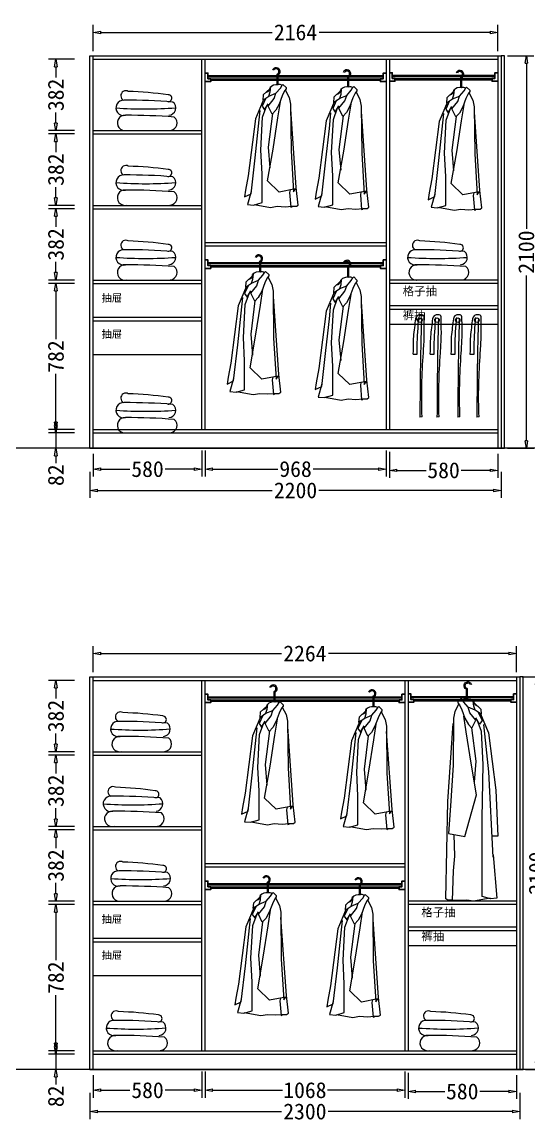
# Model space of a CAD drawing. Header units: millimetres. Extents: x 304407 to 361076, y -1262425 to -1203358.
# Drawn here: x 309062 to 311775, y -1232511 to -1226624 of the extents above; entities that cross this region are included whole.
import ezdxf

# ---------------------------------------------------------------- set-up
doc = ezdxf.new("R2010")
doc.units = ezdxf.units.MM
doc.header["$LTSCALE"] = 20
doc.layers.get('Defpoints').update_dxf_attribs({"color": 250})
for name, color, linetype in [('4', 1, 'Continuous'), ('6', 6, 'Continuous'), ('8', 8, 'Continuous'), ('LAYER10', 11, 'Continuous'), ('LAYER8', 11, 'Continuous'), ('图层3', 4, 'Continuous'), ('墙体', 40, 'Continuous')]:
    doc.layers.add(name, color=color, linetype=linetype)
doc.styles.get("Standard").update_dxf_attribs({"font": 'SimSun.ttf', "height": 85})
doc.styles.add('text', font='SimSun.ttf', dxfattribs={"height": 85})
doc.dimstyles.new('周文晶', dxfattribs={"dimtxt": 70, "dimasz": 40, "dimexe": 40, "dimexo": 30, "dimgap": 10, "dimtad": 0, "dimdec": 0, "dimtxsty": 'Standard', "dimblk": 'CLOSEDBLANK', "dimcen": 200, "dimclrd": 256, "dimclre": 256, "dimadec": 0, "dimazin": 0, "dimtfac": 1, "dimtdec": 0, "dimtmove": 0, "dimatfit": 3, "dimldrblk": 'CLOSEDBLANK', "dimfxl": 100, "dimfxlon": 1, "dimarcsym": 0})

# ---------------------------------------------------------------- blocks, each defined once
blk = doc.blocks.new('_ClosedBlank')
at = {"color": 0, "linetype": 'ByBlock', "lineweight": -2}
for p, q in [((-1, 0.17), (0, 0)), ((-1, 0.17), (-1, -0.17)), ((0, 0), (-1, -0.17))]:
    blk.add_line(p, q, dxfattribs=at)
blk = doc.blocks.new('*D1065')
at = {"lineweight": -2, "transparency": 16777216}
for p, q in [((309444, -1228935.6), (309444, -1229057.2)), ((310024, -1228917.2), (310024, -1229057.2)), ((309484, -1229017.2), (309640, -1229017.2)), ((309984, -1229017.2), (309828.1, -1229017.2))]:
    blk.add_line(p, q, dxfattribs=at)
at = {"layer": 'Defpoints', "color": 0, "transparency": 16777216}
for p in [(310024, -1228805.6), (309444, -1228905.6), (310024, -1229017.2)]:
    blk.add_point(p, dxfattribs=at)
at = {"lineweight": -2, "transparency": 16777216, "xscale": 40, "yscale": 40, "zscale": 40, "rotation": 180}
blk.add_blockref('_ClosedBlank', (309444, -1229017.2), dxfattribs=at)
at = {"lineweight": -2, "transparency": 16777216, "xscale": 40, "yscale": 40, "zscale": 40}
blk.add_blockref('_ClosedBlank', (310024, -1229017.2), dxfattribs=at)
at = {"color": 0, "transparency": 16777216, "insert": (309734, -1229017.2), "char_height": 85, "attachment_point": 5}
blk.add_mtext('580', dxfattribs=at)
blk = doc.blocks.new('*D1066')
at = {"lineweight": -2, "transparency": 16777216}
for p, q in [((310042, -1228917.2), (310042, -1229057.2)), ((311010, -1228917.2), (311010, -1229057.2)), ((310082, -1229017.2), (310431.5, -1229017.2)), ((310970, -1229017.2), (310620.6, -1229017.2))]:
    blk.add_line(p, q, dxfattribs=at)
at = {"layer": 'Defpoints', "color": 0, "transparency": 16777216}
for p in [(310042, -1226823.6), (311010, -1228805.6), (311010, -1229017.2)]:
    blk.add_point(p, dxfattribs=at)
at = {"lineweight": -2, "transparency": 16777216, "xscale": 40, "yscale": 40, "zscale": 40, "rotation": 180}
blk.add_blockref('_ClosedBlank', (310042, -1229017.2), dxfattribs=at)
at = {"lineweight": -2, "transparency": 16777216, "xscale": 40, "yscale": 40, "zscale": 40}
blk.add_blockref('_ClosedBlank', (311010, -1229017.2), dxfattribs=at)
at = {"color": 0, "transparency": 16777216, "insert": (310526, -1229017.2), "char_height": 85, "attachment_point": 5}
blk.add_mtext('968', dxfattribs=at)
blk = doc.blocks.new('*D1067')
at = {"lineweight": -2, "transparency": 16777216}
for p, q in [((309444, -1226780.2), (309444, -1226640.2)), ((311608, -1226780.2), (311608, -1226640.2)), ((309484, -1226680.2), (310400.3, -1226680.2)), ((311568, -1226680.2), (310651.7, -1226680.2))]:
    blk.add_line(p, q, dxfattribs=at)
at = {"layer": 'Defpoints', "color": 0, "transparency": 16777216}
for p in [(311608, -1226680.2), (309444, -1226823.6), (311608, -1226823.6)]:
    blk.add_point(p, dxfattribs=at)
at = {"lineweight": -2, "transparency": 16777216, "xscale": 40, "yscale": 40, "zscale": 40, "rotation": 180}
blk.add_blockref('_ClosedBlank', (309444, -1226680.2), dxfattribs=at)
at = {"lineweight": -2, "transparency": 16777216, "xscale": 40, "yscale": 40, "zscale": 40}
blk.add_blockref('_ClosedBlank', (311608, -1226680.2), dxfattribs=at)
at = {"color": 0, "transparency": 16777216, "insert": (310526, -1226680.2), "char_height": 85, "attachment_point": 5}
blk.add_mtext('2164', dxfattribs=at)
blk = doc.blocks.new('*D1068')
at = {"lineweight": -2, "transparency": 16777216}
for p, q in [((309426, -1229031.3), (309426, -1229171.3)), ((311626, -1229031.3), (311626, -1229171.3)), ((309466, -1229131.3), (310401.3, -1229131.3)), ((311586, -1229131.3), (310650.8, -1229131.3))]:
    blk.add_line(p, q, dxfattribs=at)
at = {"layer": 'Defpoints', "color": 0, "transparency": 16777216}
for p in [(309426, -1228905.6), (311626, -1228905.6), (311626, -1229131.3)]:
    blk.add_point(p, dxfattribs=at)
at = {"lineweight": -2, "transparency": 16777216, "xscale": 40, "yscale": 40, "zscale": 40, "rotation": 180}
blk.add_blockref('_ClosedBlank', (309426, -1229131.3), dxfattribs=at)
at = {"lineweight": -2, "transparency": 16777216, "xscale": 40, "yscale": 40, "zscale": 40}
blk.add_blockref('_ClosedBlank', (311626, -1229131.3), dxfattribs=at)
at = {"color": 0, "transparency": 16777216, "insert": (310526, -1229131.3), "char_height": 85, "attachment_point": 5}
blk.add_mtext('2200', dxfattribs=at)
blk = doc.blocks.new('*D1069')
at = {"lineweight": -2, "transparency": 16777216}
for p, q in [((309243.8, -1228783.6), (309243.8, -1228743.6)), ((309343.8, -1228823.6), (309203.8, -1228823.6)), ((309243.8, -1228823.6), (309243.8, -1228905.6)), ((309343.8, -1228905.6), (309203.8, -1228905.6)), ((309243.8, -1228945.6), (309243.8, -1228985.6))]:
    blk.add_line(p, q, dxfattribs=at)
at = {"layer": 'Defpoints', "color": 0, "transparency": 16777216}
for p in [(309243.8, -1228823.6), (309444, -1228823.6), (309426, -1228905.6)]:
    blk.add_point(p, dxfattribs=at)
at = {"lineweight": -2, "transparency": 16777216, "xscale": 40, "yscale": 40, "zscale": 40}
for p, rotation in [((309243.8, -1228823.6), 270), ((309243.8, -1228905.6), 90)]:
    blk.add_blockref('_ClosedBlank', p, dxfattribs=dict(at, rotation=rotation))
at = {"color": 0, "transparency": 16777216, "insert": (309243.8, -1229049.7), "char_height": 85, "attachment_point": 5, "rotation": 90}
blk.add_mtext('82', dxfattribs=at)
blk = doc.blocks.new('*D1070')
at = {"lineweight": -2, "transparency": 16777216}
for p, q in [((309343.8, -1228023.6), (309203.8, -1228023.6)), ((309243.8, -1228063.6), (309243.8, -1228321.5)), ((309243.8, -1228765.6), (309243.8, -1228507.7)), ((309343.8, -1228805.6), (309203.8, -1228805.6))]:
    blk.add_line(p, q, dxfattribs=at)
at = {"layer": 'Defpoints', "color": 0, "transparency": 16777216}
for p in [(309243.8, -1228023.6), (309444, -1228023.6), (309444, -1228805.6)]:
    blk.add_point(p, dxfattribs=at)
at = {"lineweight": -2, "transparency": 16777216, "xscale": 40, "yscale": 40, "zscale": 40}
for p, rotation in [((309243.8, -1228023.6), 90), ((309243.8, -1228805.6), 270)]:
    blk.add_blockref('_ClosedBlank', p, dxfattribs=dict(at, rotation=rotation))
at = {"color": 0, "transparency": 16777216, "insert": (309243.8, -1228414.6), "char_height": 85, "attachment_point": 5, "rotation": 90}
blk.add_mtext('782', dxfattribs=at)
blk = doc.blocks.new('*D1071')
at = {"lineweight": -2, "transparency": 16777216}
for p, q in [((309343.8, -1227623.6), (309203.8, -1227623.6)), ((309243.8, -1227663.6), (309243.8, -1227721.3)), ((309243.8, -1227965.6), (309243.8, -1227908)), ((309343.8, -1228005.6), (309203.8, -1228005.6))]:
    blk.add_line(p, q, dxfattribs=at)
at = {"layer": 'Defpoints', "color": 0, "transparency": 16777216}
for p in [(309243.8, -1227623.6), (309444, -1227623.6), (309444, -1228005.6)]:
    blk.add_point(p, dxfattribs=at)
at = {"lineweight": -2, "transparency": 16777216, "xscale": 40, "yscale": 40, "zscale": 40}
for p, rotation in [((309243.8, -1227623.6), 90), ((309243.8, -1228005.6), 270)]:
    blk.add_blockref('_ClosedBlank', p, dxfattribs=dict(at, rotation=rotation))
at = {"color": 0, "transparency": 16777216, "insert": (309243.8, -1227814.6), "char_height": 85, "attachment_point": 5, "rotation": 90}
blk.add_mtext('382', dxfattribs=at)
blk = doc.blocks.new('*D1072')
at = {"lineweight": -2, "transparency": 16777216}
for p, q in [((309343.8, -1227223.6), (309203.8, -1227223.6)), ((309243.8, -1227263.6), (309243.8, -1227321.3)), ((309243.8, -1227565.6), (309243.8, -1227508)), ((309343.8, -1227605.6), (309203.8, -1227605.6))]:
    blk.add_line(p, q, dxfattribs=at)
at = {"layer": 'Defpoints', "color": 0, "transparency": 16777216}
for p in [(309243.8, -1227223.6), (309444, -1227223.6), (309444, -1227605.6)]:
    blk.add_point(p, dxfattribs=at)
at = {"lineweight": -2, "transparency": 16777216, "xscale": 40, "yscale": 40, "zscale": 40}
for p, rotation in [((309243.8, -1227223.6), 90), ((309243.8, -1227605.6), 270)]:
    blk.add_blockref('_ClosedBlank', p, dxfattribs=dict(at, rotation=rotation))
at = {"color": 0, "transparency": 16777216, "insert": (309243.8, -1227414.6), "char_height": 85, "attachment_point": 5, "rotation": 90}
blk.add_mtext('382', dxfattribs=at)
blk = doc.blocks.new('*D1073')
at = {"lineweight": -2, "transparency": 16777216}
for p, q in [((309343.8, -1226823.6), (309203.8, -1226823.6)), ((309243.8, -1226863.6), (309243.8, -1226921.3)), ((309243.8, -1227165.6), (309243.8, -1227108)), ((309343.8, -1227205.6), (309203.8, -1227205.6))]:
    blk.add_line(p, q, dxfattribs=at)
at = {"layer": 'Defpoints', "color": 0, "transparency": 16777216}
for p in [(309243.8, -1226823.6), (309444, -1226823.6), (309444, -1227205.6)]:
    blk.add_point(p, dxfattribs=at)
at = {"lineweight": -2, "transparency": 16777216, "xscale": 40, "yscale": 40, "zscale": 40}
for p, rotation in [((309243.8, -1226823.6), 90), ((309243.8, -1227205.6), 270)]:
    blk.add_blockref('_ClosedBlank', p, dxfattribs=dict(at, rotation=rotation))
at = {"color": 0, "transparency": 16777216, "insert": (309243.8, -1227014.6), "char_height": 85, "attachment_point": 5, "rotation": 90}
blk.add_mtext('382', dxfattribs=at)
blk = doc.blocks.new('*D1074')
at = {"lineweight": -2, "transparency": 16777216}
for p, q in [((311660.9, -1226805.6), (311800.9, -1226805.6)), ((311760.9, -1226845.6), (311760.9, -1227730.9)), ((311760.9, -1228865.6), (311760.9, -1227980.4)), ((311660.9, -1228905.6), (311800.9, -1228905.6))]:
    blk.add_line(p, q, dxfattribs=at)
at = {"layer": 'Defpoints', "color": 0, "transparency": 16777216}
for p in [(311626, -1226805.6), (311760.9, -1226805.6), (311626, -1228905.6)]:
    blk.add_point(p, dxfattribs=at)
at = {"lineweight": -2, "transparency": 16777216, "xscale": 40, "yscale": 40, "zscale": 40}
for p, rotation in [((311760.9, -1226805.6), 90), ((311760.9, -1228905.6), 270)]:
    blk.add_blockref('_ClosedBlank', p, dxfattribs=dict(at, rotation=rotation))
at = {"color": 0, "transparency": 16777216, "insert": (311760.9, -1227855.6), "char_height": 85, "attachment_point": 5, "rotation": 90}
blk.add_mtext('2100', dxfattribs=at)
blk = doc.blocks.new('*D1075')
at = {"lineweight": -2, "transparency": 16777216}
for p, q in [((311028, -1228923.8), (311028, -1229063.8)), ((311608, -1228935.6), (311608, -1229063.8)), ((311068, -1229023.8), (311224, -1229023.8)), ((311568, -1229023.8), (311412.1, -1229023.8))]:
    blk.add_line(p, q, dxfattribs=at)
at = {"layer": 'Defpoints', "color": 0, "transparency": 16777216}
for p in [(311028, -1228805.6), (311608, -1228905.6), (311608, -1229023.8)]:
    blk.add_point(p, dxfattribs=at)
at = {"lineweight": -2, "transparency": 16777216, "xscale": 40, "yscale": 40, "zscale": 40, "rotation": 180}
blk.add_blockref('_ClosedBlank', (311028, -1229023.8), dxfattribs=at)
at = {"lineweight": -2, "transparency": 16777216, "xscale": 40, "yscale": 40, "zscale": 40}
blk.add_blockref('_ClosedBlank', (311608, -1229023.8), dxfattribs=at)
at = {"color": 0, "transparency": 16777216, "insert": (311318, -1229023.8), "char_height": 85, "attachment_point": 5}
blk.add_mtext('580', dxfattribs=at)
blk = doc.blocks.new('*D1238')
at = {"lineweight": -2, "transparency": 16777216}
for p, q in [((309444, -1232259.5), (309444, -1232381)), ((310024, -1232241), (310024, -1232381)), ((309484, -1232341), (309640, -1232341)), ((309984, -1232341), (309828.1, -1232341))]:
    blk.add_line(p, q, dxfattribs=at)
at = {"layer": 'Defpoints', "color": 0, "transparency": 16777216}
for p in [(310024, -1232129.5), (309444, -1232229.5), (310024, -1232341)]:
    blk.add_point(p, dxfattribs=at)
at = {"lineweight": -2, "transparency": 16777216, "xscale": 40, "yscale": 40, "zscale": 40, "rotation": 180}
blk.add_blockref('_ClosedBlank', (309444, -1232341), dxfattribs=at)
at = {"lineweight": -2, "transparency": 16777216, "xscale": 40, "yscale": 40, "zscale": 40}
blk.add_blockref('_ClosedBlank', (310024, -1232341), dxfattribs=at)
at = {"color": 0, "transparency": 16777216, "insert": (309734, -1232341), "char_height": 85, "attachment_point": 5}
blk.add_mtext('580', dxfattribs=at)
blk = doc.blocks.new('*D1239')
at = {"lineweight": -2, "transparency": 16777216}
for p, q in [((310042, -1232241), (310042, -1232381)), ((311110, -1232241), (311110, -1232381)), ((310082, -1232341), (310455.5, -1232341)), ((311070, -1232341), (310696.5, -1232341))]:
    blk.add_line(p, q, dxfattribs=at)
at = {"layer": 'Defpoints', "color": 0, "transparency": 16777216}
for p in [(310042, -1230147.5), (311110, -1232129.5), (311110, -1232341)]:
    blk.add_point(p, dxfattribs=at)
at = {"lineweight": -2, "transparency": 16777216, "xscale": 40, "yscale": 40, "zscale": 40, "rotation": 180}
blk.add_blockref('_ClosedBlank', (310042, -1232341), dxfattribs=at)
at = {"lineweight": -2, "transparency": 16777216, "xscale": 40, "yscale": 40, "zscale": 40}
blk.add_blockref('_ClosedBlank', (311110, -1232341), dxfattribs=at)
at = {"color": 0, "transparency": 16777216, "insert": (310576, -1232341), "char_height": 85, "attachment_point": 5}
blk.add_mtext('1068', dxfattribs=at)
blk = doc.blocks.new('*D1240')
at = {"lineweight": -2, "transparency": 16777216}
for p, q in [((309444, -1230104.1), (309444, -1229964.1)), ((311708, -1230104.1), (311708, -1229964.1)), ((309484, -1230004.1), (310450.3, -1230004.1)), ((311668, -1230004.1), (310701.7, -1230004.1))]:
    blk.add_line(p, q, dxfattribs=at)
at = {"layer": 'Defpoints', "color": 0, "transparency": 16777216}
for p in [(311708, -1230004.1), (309444, -1230147.5), (311708, -1230147.5)]:
    blk.add_point(p, dxfattribs=at)
at = {"lineweight": -2, "transparency": 16777216, "xscale": 40, "yscale": 40, "zscale": 40, "rotation": 180}
blk.add_blockref('_ClosedBlank', (309444, -1230004.1), dxfattribs=at)
at = {"lineweight": -2, "transparency": 16777216, "xscale": 40, "yscale": 40, "zscale": 40}
blk.add_blockref('_ClosedBlank', (311708, -1230004.1), dxfattribs=at)
at = {"color": 0, "transparency": 16777216, "insert": (310576, -1230004.1), "char_height": 85, "attachment_point": 5}
blk.add_mtext('2264', dxfattribs=at)
blk = doc.blocks.new('*D1241')
at = {"lineweight": -2, "transparency": 16777216}
for p, q in [((309426, -1232355.1), (309426, -1232495.1)), ((311726, -1232355.1), (311726, -1232495.1)), ((309466, -1232455.1), (310451.3, -1232455.1)), ((311686, -1232455.1), (310700.8, -1232455.1))]:
    blk.add_line(p, q, dxfattribs=at)
at = {"layer": 'Defpoints', "color": 0, "transparency": 16777216}
for p in [(309426, -1232229.5), (311726, -1232229.5), (311726, -1232455.1)]:
    blk.add_point(p, dxfattribs=at)
at = {"lineweight": -2, "transparency": 16777216, "xscale": 40, "yscale": 40, "zscale": 40, "rotation": 180}
blk.add_blockref('_ClosedBlank', (309426, -1232455.1), dxfattribs=at)
at = {"lineweight": -2, "transparency": 16777216, "xscale": 40, "yscale": 40, "zscale": 40}
blk.add_blockref('_ClosedBlank', (311726, -1232455.1), dxfattribs=at)
at = {"color": 0, "transparency": 16777216, "insert": (310576, -1232455.1), "char_height": 85, "attachment_point": 5}
blk.add_mtext('2300', dxfattribs=at)
blk = doc.blocks.new('*D1242')
at = {"lineweight": -2, "transparency": 16777216}
for p, q in [((309243.8, -1232107.5), (309243.8, -1232067.5)), ((309343.8, -1232147.5), (309203.8, -1232147.5)), ((309243.8, -1232147.5), (309243.8, -1232229.5)), ((309343.8, -1232229.5), (309203.8, -1232229.5)), ((309243.8, -1232269.5), (309243.8, -1232309.5))]:
    blk.add_line(p, q, dxfattribs=at)
at = {"layer": 'Defpoints', "color": 0, "transparency": 16777216}
for p in [(309243.8, -1232147.5), (309444, -1232147.5), (309426, -1232229.5)]:
    blk.add_point(p, dxfattribs=at)
at = {"lineweight": -2, "transparency": 16777216, "xscale": 40, "yscale": 40, "zscale": 40}
for p, rotation in [((309243.8, -1232147.5), 270), ((309243.8, -1232229.5), 90)]:
    blk.add_blockref('_ClosedBlank', p, dxfattribs=dict(at, rotation=rotation))
at = {"color": 0, "transparency": 16777216, "insert": (309243.8, -1232373.5), "char_height": 85, "attachment_point": 5, "rotation": 90}
blk.add_mtext('82', dxfattribs=at)
blk = doc.blocks.new('*D1243')
at = {"lineweight": -2, "transparency": 16777216}
for p, q in [((309343.8, -1231347.5), (309203.8, -1231347.5)), ((309243.8, -1231387.5), (309243.8, -1231645.3)), ((309243.8, -1232089.5), (309243.8, -1231831.6)), ((309343.8, -1232129.5), (309203.8, -1232129.5))]:
    blk.add_line(p, q, dxfattribs=at)
at = {"layer": 'Defpoints', "color": 0, "transparency": 16777216}
for p in [(309243.8, -1231347.5), (309444, -1231347.5), (309444, -1232129.5)]:
    blk.add_point(p, dxfattribs=at)
at = {"lineweight": -2, "transparency": 16777216, "xscale": 40, "yscale": 40, "zscale": 40}
for p, rotation in [((309243.8, -1231347.5), 90), ((309243.8, -1232129.5), 270)]:
    blk.add_blockref('_ClosedBlank', p, dxfattribs=dict(at, rotation=rotation))
at = {"color": 0, "transparency": 16777216, "insert": (309243.8, -1231738.5), "char_height": 85, "attachment_point": 5, "rotation": 90}
blk.add_mtext('782', dxfattribs=at)
blk = doc.blocks.new('*D1244')
at = {"lineweight": -2, "transparency": 16777216}
for p, q in [((309343.8, -1230947.5), (309203.8, -1230947.5)), ((309243.8, -1230987.5), (309243.8, -1231045.1)), ((309243.8, -1231289.5), (309243.8, -1231231.8)), ((309343.8, -1231329.5), (309203.8, -1231329.5))]:
    blk.add_line(p, q, dxfattribs=at)
at = {"layer": 'Defpoints', "color": 0, "transparency": 16777216}
for p in [(309243.8, -1230947.5), (309444, -1230947.5), (309444, -1231329.5)]:
    blk.add_point(p, dxfattribs=at)
at = {"lineweight": -2, "transparency": 16777216, "xscale": 40, "yscale": 40, "zscale": 40}
for p, rotation in [((309243.8, -1230947.5), 90), ((309243.8, -1231329.5), 270)]:
    blk.add_blockref('_ClosedBlank', p, dxfattribs=dict(at, rotation=rotation))
at = {"color": 0, "transparency": 16777216, "insert": (309243.8, -1231138.5), "char_height": 85, "attachment_point": 5, "rotation": 90}
blk.add_mtext('382', dxfattribs=at)
blk = doc.blocks.new('*D1245')
at = {"lineweight": -2, "transparency": 16777216}
for p, q in [((309343.8, -1230547.5), (309203.8, -1230547.5)), ((309243.8, -1230587.5), (309243.8, -1230645.1)), ((309243.8, -1230889.5), (309243.8, -1230831.8)), ((309343.8, -1230929.5), (309203.8, -1230929.5))]:
    blk.add_line(p, q, dxfattribs=at)
at = {"layer": 'Defpoints', "color": 0, "transparency": 16777216}
for p in [(309243.8, -1230547.5), (309444, -1230547.5), (309444, -1230929.5)]:
    blk.add_point(p, dxfattribs=at)
at = {"lineweight": -2, "transparency": 16777216, "xscale": 40, "yscale": 40, "zscale": 40}
for p, rotation in [((309243.8, -1230547.5), 90), ((309243.8, -1230929.5), 270)]:
    blk.add_blockref('_ClosedBlank', p, dxfattribs=dict(at, rotation=rotation))
at = {"color": 0, "transparency": 16777216, "insert": (309243.8, -1230738.5), "char_height": 85, "attachment_point": 5, "rotation": 90}
blk.add_mtext('382', dxfattribs=at)
blk = doc.blocks.new('*D1246')
at = {"lineweight": -2, "transparency": 16777216}
for p, q in [((309343.8, -1230147.5), (309203.8, -1230147.5)), ((309243.8, -1230187.5), (309243.8, -1230245.1)), ((309243.8, -1230489.5), (309243.8, -1230431.8)), ((309343.8, -1230529.5), (309203.8, -1230529.5))]:
    blk.add_line(p, q, dxfattribs=at)
at = {"layer": 'Defpoints', "color": 0, "transparency": 16777216}
for p in [(309243.8, -1230147.5), (309444, -1230147.5), (309444, -1230529.5)]:
    blk.add_point(p, dxfattribs=at)
at = {"lineweight": -2, "transparency": 16777216, "xscale": 40, "yscale": 40, "zscale": 40}
for p, rotation in [((309243.8, -1230147.5), 90), ((309243.8, -1230529.5), 270)]:
    blk.add_blockref('_ClosedBlank', p, dxfattribs=dict(at, rotation=rotation))
at = {"color": 0, "transparency": 16777216, "insert": (309243.8, -1230338.5), "char_height": 85, "attachment_point": 5, "rotation": 90}
blk.add_mtext('382', dxfattribs=at)
blk = doc.blocks.new('*D1247')
at = {"lineweight": -2, "transparency": 16777216}
for p, q in [((311128, -1232247.7), (311128, -1232387.7)), ((311708, -1232259.5), (311708, -1232387.7)), ((311168, -1232347.7), (311324, -1232347.7)), ((311668, -1232347.7), (311512.1, -1232347.7))]:
    blk.add_line(p, q, dxfattribs=at)
at = {"layer": 'Defpoints', "color": 0, "transparency": 16777216}
for p in [(311128, -1232129.5), (311708, -1232229.5), (311708, -1232347.7)]:
    blk.add_point(p, dxfattribs=at)
at = {"lineweight": -2, "transparency": 16777216, "xscale": 40, "yscale": 40, "zscale": 40, "rotation": 180}
blk.add_blockref('_ClosedBlank', (311128, -1232347.7), dxfattribs=at)
at = {"lineweight": -2, "transparency": 16777216, "xscale": 40, "yscale": 40, "zscale": 40}
blk.add_blockref('_ClosedBlank', (311708, -1232347.7), dxfattribs=at)
at = {"color": 0, "transparency": 16777216, "insert": (311418, -1232347.7), "char_height": 85, "attachment_point": 5}
blk.add_mtext('580', dxfattribs=at)
blk = doc.blocks.new('*D1359')
at = {"lineweight": -2, "transparency": 16777216}
for p, q in [((311738, -1230129.5), (311856.9, -1230129.5)), ((311816.9, -1230169.5), (311816.9, -1231054.7)), ((311816.9, -1232189.5), (311816.9, -1231304.2)), ((311756, -1232229.5), (311856.9, -1232229.5))]:
    blk.add_line(p, q, dxfattribs=at)
at = {"layer": 'Defpoints', "color": 0, "transparency": 16777216}
for p in [(311708, -1230129.5), (311816.9, -1230129.5), (311726, -1232229.5)]:
    blk.add_point(p, dxfattribs=at)
at = {"lineweight": -2, "transparency": 16777216, "xscale": 40, "yscale": 40, "zscale": 40}
for p, rotation in [((311816.9, -1230129.5), 90), ((311816.9, -1232229.5), 270)]:
    blk.add_blockref('_ClosedBlank', p, dxfattribs=dict(at, rotation=rotation))
at = {"color": 0, "transparency": 16777216, "insert": (311816.9, -1231179.5), "char_height": 85, "attachment_point": 5, "rotation": 90}
blk.add_mtext('2100', dxfattribs=at)
blk = doc.blocks.new('A$C1C5764E0')
at = {"layer": '8'}
for p, q in [((172.3, 708.4), (172.3, 657.4)), ((178.3, 708.4), (178.3, 657.4)), ((191.5, 639.3), (201.2, 654.6)), ((201.2, 654.6), (205.3, 658.7)), ((205.3, 658.7), (222, 642.1)), ((99.9, 601.9), (97.1, 574.2)), ((97.1, 574.2), (130.4, 596.4)), ((135.3, 635.3), (99.9, 601.9)), ((130.4, 596.4), (137.4, 618.5)), ((130.4, 596.4), (167.9, 611.6)), ((137.4, 618.5), (140.1, 644.9)), ((158.2, 582.5), (167.9, 611.6)), ((167.9, 611.6), (191.5, 639.3)), ((201.2, 597.8), (184.5, 553.4)), ((213.6, 624.1), (201.2, 597.8)), ((222, 635.2), (213.6, 624.1)), ((217.8, 629.6), (238.6, 589.4)), ((222, 642.1), (222, 635.2)), ((238.6, 589.4), (245.5, 553.4)), ((103, 580.9), (58.4, 475.1)), ((113.7, 585.2), (93.2, 541.7)), ((93.2, 541.7), (106.3, 522.1)), ((96.5, 482.8), (119.4, 544.9)), ((106.3, 522.1), (125.9, 554.7)), ((126.3, 542.3), (158.2, 582.5)), ((147.1, 499.3), (126.3, 542.3)), ((184.5, 553.4), (166.5, 520.1)), ((178.3, 479.5), (191.3, 564.6)), ((245.5, 553.4), (248.3, 302.5)), ((58.4, 475.1), (19.5, 168.8)), ((75, 435), (83.4, 518.8)), ((86.6, 306.3), (96.5, 482.8)), ((148.8, 502.4), (125.9, 322.6)), ((166.5, 520.1), (147.1, 499.3)), ((152.1, 312.8), (178.3, 479.5)), ((276.4, 106.8), (247, 525.3)), ((57, 265.8), (75, 435)), ((93.2, 180.9), (86.6, 306.3)), ((122.6, 142.8), (152.1, 312.8)), ((125.9, 322.6), (135.7, 211.4)), ((248.3, 302.5), (262.2, 83.5)), ((34.3, 73.1), (57, 265.8)), ((93.2, 26.2), (93.2, 180.9)), ((19.5, 168.8), (4.8, 92.7)), ((184.8, 82.8), (122.6, 142.8)), ((4.8, 92.7), (0, 56.7)), ((0, 56.7), (34.3, 73.1)), ((34.3, 86.2), (14.7, 16.3)), ((273.1, 99.1), (184.8, 82.8)), ((244.2, 93.8), (240.9, 79.6)), ((240.9, 79.6), (247.4, 1.1)), ((262.2, 83.5), (273.1, 99.1)), ((286.7, 13.1), (276.4, 106.8)), ((14.7, 16.3), (47.4, 13.1)), ((47.4, 13.1), (93.2, 26.2)), ((50.7, 16.3), (139, 0)), ((139, 0), (175, 6.5)), ((175, 6.5), (217.5, 3.3)), ((217.5, 3.3), (253.5, 6.5)), ((247.4, 1.1), (254, 3.3)), ((253.5, 6.5), (276.9, 6.5)), ((276.9, 6.5), (286.7, 13.1))]:
    blk.add_line(p, q, dxfattribs=at)
for centre, radius, start, end in [((168.9, 727.1), 20.9, 296.63379, 159.52854), ((168.9, 727.1), 14.9, 296.63379, 150.61748), ((175.9, 709.9), 3.91, 94.6712, 201.96259), ((168.9, 613.1), 43.9, 77.69929, 138.59655), ((186.2, 639.8), 18, 42.48003, 116.33917), ((110.9, 641.2), 25.1, 286.26362, 2.02477)]:
    blk.add_arc(centre, radius, start, end, dxfattribs=at)
blk = doc.blocks.new('A$C4F477F88')
at = {"layer": 'LAYER10'}
blk.add_blockref('A$C1C5764E0', (0, 0), dxfattribs=at)
blk = doc.blocks.new('A$C5E603B19')
at = {"layer": 'LAYER8'}
blk.add_blockref('A$C4F477F88', (0, 0), dxfattribs=at)
blk = doc.blocks.new('A$C1B0A679D')
at = {"layer": '图层3'}
blk.add_blockref('A$C5E603B19', (0, 0), dxfattribs=at)
blk = doc.blocks.new('A$C52EB379C')
at = {"layer": '8'}
for p, q in [((163.3, 1134.6), (163.3, 1083.5)), ((169.3, 1134.6), (169.3, 1083.5)), ((126.4, 1061.5), (91, 1028.1)), ((128.4, 1044.7), (131.2, 1071)), ((159, 1037.8), (182.5, 1065.5)), ((182.5, 1065.5), (192.3, 1080.7)), ((192.3, 1080.7), (196.4, 1084.9)), ((196.4, 1084.9), (213.1, 1068.3)), ((213.1, 1061.3), (204.7, 1050.2)), ((213.1, 1068.3), (213.1, 1061.3)), ((94.1, 1007.1), (49.5, 901.3)), ((104.8, 1011.4), (84.3, 967.8)), ((91, 1028.1), (88.2, 1000.3)), ((88.2, 1000.3), (121.5, 1022.5)), ((117.4, 968.5), (149.3, 1008.7)), ((121.5, 1022.5), (128.4, 1044.7)), ((121.5, 1022.5), (159, 1037.8)), ((149.3, 1008.7), (159, 1037.8)), ((192.3, 1023.9), (175.6, 979.5)), ((204.7, 1050.2), (192.3, 1023.9)), ((208.9, 1055.8), (229.7, 1015.6)), ((229.7, 1015.6), (236.6, 979.5)), ((66.1, 861.1), (74.5, 944.9)), ((84.3, 967.8), (97.4, 948.2)), ((87.6, 909), (110.5, 971.1)), ((97.4, 948.2), (117, 980.9)), ((138.2, 925.5), (117.4, 968.5)), ((157.6, 946.3), (138.2, 925.5)), ((175.6, 979.5), (157.6, 946.3)), ((169.3, 905.7), (182.4, 990.7)), ((236.6, 979.5), (239.4, 728.7)), ((267.5, 533), (238.1, 951.5)), ((49.5, 901.3), (10.6, 595)), ((77.7, 732.4), (87.6, 909)), ((139.9, 928.6), (117, 748.8)), ((143.2, 738.9), (169.3, 905.7)), ((48.1, 692), (66.1, 861.1)), ((84.3, 444.7), (77.7, 732.4)), ((113.7, 568.9), (143.2, 738.9)), ((117, 748.8), (126.8, 637.6)), ((239.4, 728.7), (253.3, 509.7)), ((25.4, 235.4), (48.1, 692)), ((10.6, 595), (0, 349)), ((175.9, 346.6), (113.7, 568.9)), ((277.8, 13.1), (267.5, 533)), ((253.3, 509.7), (264.2, 362.9)), ((84.3, 26.2), (84.3, 444.7)), ((264.2, 362.9), (175.9, 346.6)), ((235.3, 357.6), (232, 242)), ((0, 349), (31, 349)), ((25.4, 248.5), (5.8, 16.3)), ((232, 242), (238.5, 163.5)), ((238.5, 163.5), (245.1, 3.3)), ((5.8, 16.3), (38.5, 13.1)), ((38.5, 13.1), (84.3, 26.2)), ((41.7, 16.3), (130.1, 0)), ((130.1, 0), (166.1, 6.5)), ((166.1, 6.5), (208.6, 3.3)), ((208.6, 3.3), (244.6, 6.5)), ((244.6, 6.5), (268, 6.5)), ((268, 6.5), (277.8, 13.1))]:
    blk.add_line(p, q, dxfattribs=at)
for centre, radius, start, end in [((160, 1153.2), 20.9, 296.63379, 159.52854), ((160, 1153.2), 14.9, 296.63379, 150.61748), ((167, 1136), 3.91, 94.6712, 201.96259), ((102, 1067.4), 25.1, 286.26362, 2.02477), ((160, 1039.2), 43.9, 77.69929, 138.59655), ((177.3, 1066), 18, 42.48003, 116.33917)]:
    blk.add_arc(centre, radius, start, end, dxfattribs=at)
blk = doc.blocks.new('A$C05785CA5')
at = {"layer": 'LAYER10'}
blk.add_blockref('A$C52EB379C', (0, 0), dxfattribs=at)
blk = doc.blocks.new('A$C100967EE')
at = {"layer": 'LAYER10'}
blk.add_blockref('A$C05785CA5', (0, 0), dxfattribs=at)
blk = doc.blocks.new('A$C65D30603')
at = {"layer": 'LAYER8'}
blk.add_blockref('A$C100967EE', (0, 0), dxfattribs=at)
blk = doc.blocks.new('A$C50CE712E')
at = {"layer": '图层3'}
blk.add_blockref('A$C65D30603', (0, 0), dxfattribs=at)
blk = doc.blocks.new('A$C11F00F61')
at = {"color": 8}
blk.add_line((48.2, 0), (290.3, 1.2), dxfattribs=at)
at = {"layer": '墙体', "color": 8}
for centre, radius, start, end in [((52.6, 186.6), 26.7, 59.80213, 244.0801), ((9.8, -1698.7), 1909.1, 81.89814, 88.31115), ((280.3, 173), 18.4, 260.15505, 94.41573), ((41, 121.6), 41, 86.08337, 284.09881), ((159.2, 2329.1), 2213.2, 265.87556, 274.15905), ((53.8, -3125.6), 3288.1, 85.62439, 90.17553), ((279.7, 121.7), 40, 274.94064, 51.31651), ((48.2, 41), 41, 86.08337, 284.09881), ((61, -3206.2), 3288.1, 85.62439, 90.17553), ((286.9, 41.1), 40, 274.94064, 51.31651)]:
    blk.add_arc(centre, radius, start, end, dxfattribs=at)
blk = doc.blocks.new('A$C3B9601DC')
at = {"layer": '4', "color": 8}
blk.add_line((62, 1.5), (47.4, 0), dxfattribs=at)
for points, knots in [([(62, 1.5), (55.4, 144.3), (62.8, 324.3), (78.7, 548.8), (75.2, 622.1), (75.7, 684.6), (46.8, 686.9), (17.9, 676.1), (12.7, 599.8), (-1.5, 524.3), (4.4, 450.4), (0, 421.8)], [0, 0, 0, 0, 428.516837, 544.203019, 664.137455, 677.621305, 701.749401, 722.125787, 770.743064, 895.133582, 980.731534, 980.731534, 980.731534, 980.731534]), ([(37.8, 667.5), (32.8, 603.2), (26.4, 521.3), (26.8, 439.3), (26.9, 421.8)], [0, 0, 0, 0, 193.394932, 246.046188, 246.046188, 246.046188, 246.046188])]:
    blk.add_open_spline(points, degree=3, knots=knots, dxfattribs=at)
blk.add_spline([(57.6, 658.7), (53.2, 497.8), (47.4, 0)], degree=3, dxfattribs=at)
blk.add_open_spline([(1.4, 421.8), (10.7, 421.8), (19.9, 421.8), (29.2, 421.8)], degree=3, dxfattribs=at)
at = {"layer": '6', "color": 8}
blk.add_circle((47.2, 648.9), 15, dxfattribs=at)
blk = doc.blocks.new('edr334343')
at = {"layer": '6', "color": 8, "xscale": 0.7999999999301508, "yscale": 0.7999999999301508, "zscale": 0.7999999999301508}
for p in [(311012.9, -1202094.7), (311104.2, -1202094.7), (311215.5, -1202094.7), (311317.6, -1202094.7)]:
    blk.add_blockref('A$C3B9601DC', p, dxfattribs=at)

msp = doc.modelspace()

# ---------------------------------------------------------------- linework, layer by layer
for p, q in [((309426, -1228905.6), (309426, -1226805.6)), ((309426, -1226805.6), (311626, -1226805.6)), ((309444, -1228905.6), (309444, -1226805.6)), ((309444, -1226823.6), (311608, -1226823.6)), ((310024, -1228805.6), (310024, -1226823.6)), ((310042, -1228805.6), (310042, -1226823.6)), ((311010, -1226823.6), (311010, -1228805.6)), ((311028, -1226823.6), (311028, -1228805.6)), ((311608, -1226805.6), (311608, -1228905.6)), ((311626, -1226805.6), (311626, -1228905.6)), ((311644, -1226805.6), (311626, -1226805.6)), ((311644, -1228905.6), (311644, -1226805.6)), ((309444, -1227205.6), (310024, -1227205.6)), ((309444, -1227223.6), (310024, -1227223.6)), ((309444, -1227605.6), (310024, -1227605.6)), ((309444, -1227623.6), (310024, -1227623.6)), ((311010, -1227805.6), (310042, -1227805.6)), ((311010, -1227823.6), (310042, -1227823.6)), ((309444, -1228005.6), (310024, -1228005.6)), ((309444, -1228023.6), (310024, -1228023.6)), ((311608, -1228005.6), (311028, -1228005.6)), ((311608, -1228023.6), (311028, -1228023.6)), ((311608, -1228143.6), (311028, -1228143.6)), ((311608, -1228163.6), (311028, -1228163.6)), ((309444, -1228203.6), (310024, -1228203.6)), ((309444, -1228223.6), (310024, -1228223.6)), ((311608, -1228243.6), (311028, -1228243.6)), ((309444, -1228403.6), (310024, -1228403.6)), ((309444, -1228805.6), (311608, -1228805.6)), ((309444, -1228823.6), (311608, -1228823.6)), ((309426, -1228905.6), (311626, -1228905.6)), ((311626, -1228905.6), (311644, -1228905.6)), ((309426, -1232229.5), (309426, -1230129.5)), ((309426, -1230129.5), (311726, -1230129.5)), ((309444, -1232229.5), (309444, -1230129.5)), ((311708, -1230129.5), (311708, -1232229.5)), ((311726, -1230129.5), (311726, -1232229.5)), ((311744, -1230129.5), (311726, -1230129.5)), ((311744, -1232229.5), (311744, -1230129.5)), ((309444, -1230147.5), (311708, -1230147.5)), ((310024, -1232129.5), (310024, -1230147.5)), ((310042, -1232129.5), (310042, -1230147.5)), ((311110, -1230147.5), (311110, -1232129.5)), ((311128, -1230147.5), (311128, -1232129.5)), ((309444, -1230529.5), (310024, -1230529.5)), ((309444, -1230547.5), (310024, -1230547.5)), ((309444, -1230929.5), (310024, -1230929.5)), ((309444, -1230947.5), (310024, -1230947.5)), ((311110, -1231129.5), (310042, -1231129.5)), ((311110, -1231147.5), (310042, -1231147.5)), ((309444, -1231329.5), (310024, -1231329.5)), ((309444, -1231347.5), (310024, -1231347.5)), ((311708, -1231329.5), (311128, -1231329.5)), ((311708, -1231347.5), (311128, -1231347.5)), ((311708, -1231467.5), (311128, -1231467.5)), ((311708, -1231487.5), (311128, -1231487.5)), ((309444, -1231527.5), (310024, -1231527.5)), ((309444, -1231547.5), (310024, -1231547.5)), ((311708, -1231567.5), (311128, -1231567.5)), ((309444, -1231727.5), (310024, -1231727.5)), ((309444, -1232129.5), (311708, -1232129.5)), ((309444, -1232147.5), (311708, -1232147.5)), ((309426, -1232229.5), (311726, -1232229.5)), ((311726, -1232229.5), (311744, -1232229.5))]:
    msp.add_line(p, q)
at = {"color": 8}
for p, q in [((361075.9, -1228905.6), (304407.4, -1228905.6)), ((361075.9, -1228905.6), (304407.4, -1228905.6)), ((361075.9, -1232229.5), (304407.4, -1232229.5)), ((361075.9, -1232229.5), (304407.4, -1232229.5))]:
    msp.add_line(p, q, dxfattribs=at)
at = {"lineweight": 30}
for points in [[(310042, -1226897.9), (310057, -1226897.9), (310057, -1226927.9), (310072, -1226927.9), (310072, -1226942.9), (310042, -1226942.9)], [(311010, -1226897.9), (310995, -1226897.9), (310995, -1226927.9), (310980, -1226927.9), (310980, -1226942.9), (311010, -1226942.9)], [(311028, -1226896.3), (311043, -1226896.3), (311043, -1226926.3), (311058, -1226926.3), (311058, -1226941.3), (311028, -1226941.3)], [(311608, -1226896.3), (311593, -1226896.3), (311593, -1226926.3), (311578, -1226926.3), (311578, -1226941.3), (311608, -1226941.3)], [(310995, -1226912.9), (310057, -1226912.9)], [(310995, -1226917.5), (310057, -1226917.5)], [(310980, -1226930), (310072, -1226930)], [(310980, -1226935.4), (310072, -1226935.4)], [(311593, -1226911.3), (311043, -1226911.3)], [(311593, -1226915.8), (311043, -1226915.8)], [(311578, -1226928.3), (311058, -1226928.3)], [(311578, -1226933.8), (311058, -1226933.8)], [(310042, -1227897.9), (310057, -1227897.9), (310057, -1227927.9), (310072, -1227927.9), (310072, -1227942.9), (310042, -1227942.9)], [(311010, -1227897.9), (310995, -1227897.9), (310995, -1227927.9), (310980, -1227927.9), (310980, -1227942.9), (311010, -1227942.9)], [(310995, -1227912.9), (310057, -1227912.9)], [(310995, -1227917.5), (310057, -1227917.5)], [(310980, -1227930), (310072, -1227930)], [(310980, -1227935.4), (310072, -1227935.4)], [(310042, -1230221.8), (310057, -1230221.8), (310057, -1230251.8), (310072, -1230251.8), (310072, -1230266.8), (310042, -1230266.8)], [(311095, -1230236.8), (310057, -1230236.8)], [(311095, -1230241.3), (310057, -1230241.3)], [(311080, -1230253.8), (310072, -1230253.8)], [(311080, -1230259.3), (310072, -1230259.3)], [(311110, -1230221.8), (311095, -1230221.8), (311095, -1230251.8), (311080, -1230251.8), (311080, -1230266.8), (311110, -1230266.8)], [(311128, -1230220.1), (311143, -1230220.1), (311143, -1230250.1), (311158, -1230250.1), (311158, -1230265.1), (311128, -1230265.1)], [(311693, -1230235.1), (311143, -1230235.1)], [(311693, -1230239.7), (311143, -1230239.7)], [(311678, -1230252.2), (311158, -1230252.2)], [(311678, -1230257.6), (311158, -1230257.6)], [(311708, -1230220.1), (311693, -1230220.1), (311693, -1230250.1), (311678, -1230250.1), (311678, -1230265.1), (311708, -1230265.1)], [(310042, -1231221.8), (310057, -1231221.8), (310057, -1231251.8), (310072, -1231251.8), (310072, -1231266.8), (310042, -1231266.8)], [(311095, -1231236.8), (310057, -1231236.8)], [(311095, -1231241.3), (310057, -1231241.3)], [(311080, -1231253.8), (310072, -1231253.8)], [(311080, -1231259.3), (310072, -1231259.3)], [(311110, -1231221.8), (311095, -1231221.8), (311095, -1231251.8), (311080, -1231251.8), (311080, -1231266.8), (311110, -1231266.8)]]:
    msp.add_lwpolyline(points, dxfattribs=at)

# ---------------------------------------------------------------- block references
for name, p in [('A$C1B0A679D', (310253.4, -1227617)), ('A$C1B0A679D', (310631.8, -1227628.6)), ('A$C1B0A679D', (311236.1, -1227632.1)), ('A$C11F00F61', (309565.1, -1227205.6)), ('A$C11F00F61', (309565.1, -1227605.6)), ('A$C11F00F61', (309565.1, -1228005.6)), ('A$C11F00F61', (311125.4, -1228005.6)), ('A$C1B0A679D', (310160.2, -1228618.4)), ('A$C1B0A679D', (310631.8, -1228647.5)), ('edr334343', (140.6, -26644.4)), ('A$C11F00F61', (309565.1, -1228823.6)), ('A$C1B0A679D', (310237.4, -1230920.1)), ('A$C1B0A679D', (310766.4, -1230946)), ('A$C11F00F61', (309536.1, -1230529.5)), ('A$C11F00F61', (309496.5, -1230929.5)), ('A$C11F00F61', (309536.7, -1231329.5)), ('A$C1B0A679D', (310201, -1231941.3)), ('A$C1B0A679D', (310693.7, -1231951.7)), ('A$C11F00F61', (309513.1, -1232129.5)), ('A$C11F00F61', (311184.3, -1232129.5))]:
    msp.add_blockref(name, p)
at = {"xscale": -1}
msp.add_blockref('A$C50CE712E', (311608.2, -1231329.5), dxfattribs=at)

# ---------------------------------------------------------------- texts
at = {"attachment_point": 1, "style": 'text'}
for s, insert, char_height, width in [('抽屉', (309488.3, -1228081.3), 40, 305.609), ('格子抽', (311098.9, -1228042.3), 45, 293.784), ('裤抽', (311098.9, -1228170.8), 45, 293.784), ('抽屉', (309488.3, -1228274.6), 40, 305.609), ('格子抽', (311198.9, -1231366.2), 45, 293.784), ('抽屉', (309488.3, -1231405.1), 40, 305.609), ('裤抽', (311198.9, -1231494.6), 45, 293.784), ('抽屉', (309488.3, -1231598.5), 40, 305.609)]:
    msp.add_mtext(s, dxfattribs=dict(at, insert=insert, char_height=char_height, width=width))

# ---------------------------------------------------------------- dimensions: what is measured, and where the dimension line sits
for base, p1, p2, picture, middle in [((311608, -1226680.2), (309444, -1226823.6), (311608, -1226823.6), '*D1067', (310526, -1226680.2)), ((311010, -1229017.2), (310042, -1226823.6), (311010, -1228805.6), '*D1066', (310526, -1229017.2)), ((310024, -1229017.2), (309444, -1228905.6), (310024, -1228805.6), '*D1065', (309734, -1229017.2)), ((311608, -1229023.8), (311028, -1228805.6), (311608, -1228905.6), '*D1075', (311318, -1229023.8)), ((311626, -1229131.3), (309426, -1228905.6), (311626, -1228905.6), '*D1068', (310526, -1229131.3)), ((311708, -1230004.1), (309444, -1230147.5), (311708, -1230147.5), '*D1240', (310576, -1230004.1)), ((311110, -1232341), (310042, -1230147.5), (311110, -1232129.5), '*D1239', (310576, -1232341)), ((310024, -1232341), (309444, -1232229.5), (310024, -1232129.5), '*D1238', (309734, -1232341)), ((311708, -1232347.7), (311128, -1232129.5), (311708, -1232229.5), '*D1247', (311418, -1232347.7)), ((311726, -1232455.1), (309426, -1232229.5), (311726, -1232229.5), '*D1241', (310576, -1232455.1))]:
    dim = msp.add_linear_dim(base=base, p1=p1, p2=p2, dimstyle='周文晶')
    dim.commit()
    dim.dimension.update_dxf_attribs({"geometry": picture, "text_midpoint": middle})
for base, p1, p2, angle, picture, middle in [((309243.8, -1226823.6), (309444, -1227205.6), (309444, -1226823.6), 270, '*D1073', (309243.8, -1227014.6)), ((311760.9, -1226805.6), (311626, -1228905.6), (311626, -1226805.6), 90, '*D1074', (311760.9, -1227855.6)), ((309243.8, -1227223.6), (309444, -1227605.6), (309444, -1227223.6), 270, '*D1072', (309243.8, -1227414.6)), ((309243.8, -1227623.6), (309444, -1228005.6), (309444, -1227623.6), 270, '*D1071', (309243.8, -1227814.6)), ((309243.8, -1228023.6), (309444, -1228805.6), (309444, -1228023.6), 270, '*D1070', (309243.8, -1228414.6)), ((311816.9, -1230129.5), (311726, -1232229.5), (311708, -1230129.5), 90, '*D1359', (311816.9, -1231179.5)), ((309243.8, -1230147.5), (309444, -1230529.5), (309444, -1230147.5), 270, '*D1246', (309243.8, -1230338.5)), ((309243.8, -1230547.5), (309444, -1230929.5), (309444, -1230547.5), 270, '*D1245', (309243.8, -1230738.5)), ((309243.8, -1230947.5), (309444, -1231329.5), (309444, -1230947.5), 270, '*D1244', (309243.8, -1231138.5)), ((309243.8, -1231347.5), (309444, -1232129.5), (309444, -1231347.5), 270, '*D1243', (309243.8, -1231738.5))]:
    dim = msp.add_linear_dim(base=base, p1=p1, p2=p2, angle=angle, dimstyle='周文晶')
    dim.commit()
    dim.dimension.update_dxf_attribs({"geometry": picture, "text_midpoint": middle})
for base, p1, p2, picture, middle in [((309243.8, -1228823.6), (309426, -1228905.6), (309444, -1228823.6), '*D1069', (309243.8, -1229049.7)), ((309243.8, -1232147.5), (309426, -1232229.5), (309444, -1232147.5), '*D1242', (309243.8, -1232373.5))]:
    dim = msp.add_linear_dim(base=base, p1=p1, p2=p2, angle=270, dimstyle='周文晶')
    dim.commit()
    dim.dimension.update_dxf_attribs({"geometry": picture, "text_midpoint": middle, "dimtype": 128})

doc.saveas('drawing.dxf')
